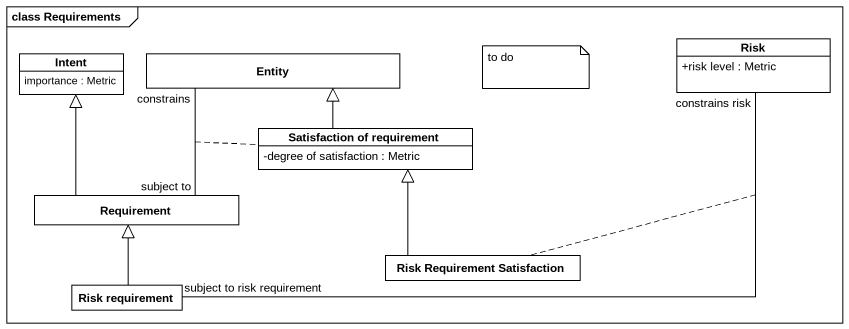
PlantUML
@startuml
mainframe class Requirements
hide circle
hide empty members
skinparam classAttributeIconSize 0
class Risk {
  +risk level : Metric
}
class Intent {
  importance : Metric
}
class "Entity" as Entity_
class "Satisfaction of requirement" as Satisfaction_of_requirement {
  -degree of satisfaction : Metric
}
class Requirement
class "Risk Requirement Satisfaction" as Risk_Requirement
class "Risk requirement" as Risk_requirement
Risk "constrains risk" -left- "subject to risk requirement" Risk_requirement
(Risk, Risk_requirement) .. Risk_Requirement
Satisfaction_of_requirement -up-|> Entity_
Requirement -up-|> Intent
Requirement "subject to" -up- "constrains" Entity_
(Requirement, Entity_) .. Satisfaction_of_requirement
Risk_Requirement -up-|> Satisfaction_of_requirement
Risk_requirement -up-|> Requirement
note as N1
  to do
end note
@enduml
